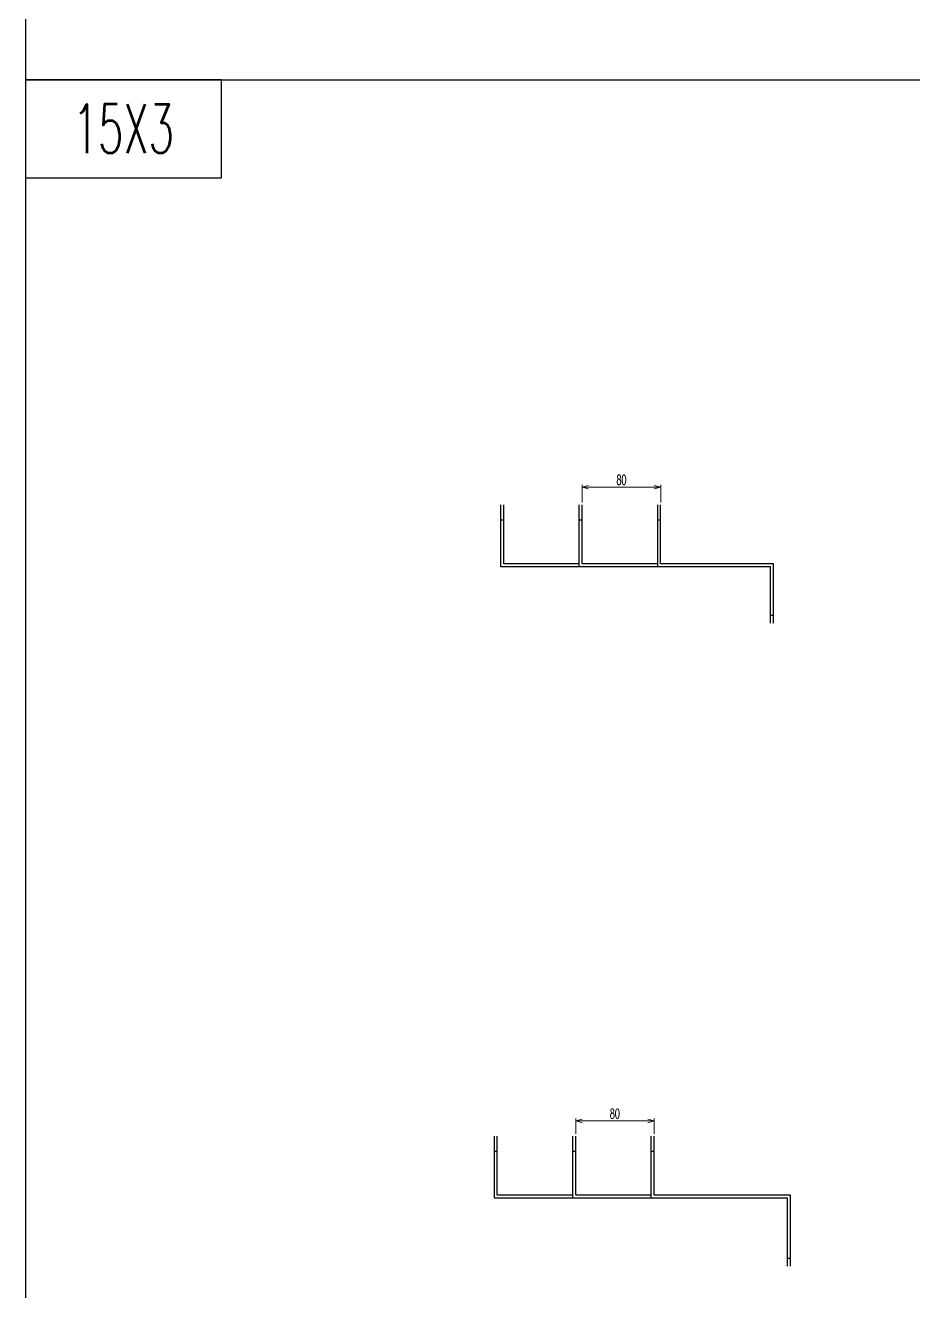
# Model space of a CAD drawing. Header units: millimetres. Extents: x 173893 to 258446, y -176540 to -123824.
# Drawn here: x 195809 to 196715, y -135180 to -133888 of the extents above; entities that cross this region are included whole.
import ezdxf
from ezdxf.enums import TextEntityAlignment as Align

# ---------------------------------------------------------------- set-up
doc = ezdxf.new("R2010")
doc.units = ezdxf.units.MM
doc.header["$LTSCALE"] = 3
doc.layers.add('@.DM. NÉT CHÍNH', color=7, linetype='Continuous')
doc.layers.add('@.VISIBLE', color=7, linetype='Continuous')
doc.styles.add('Ann_w01', font='romans.shx', dxfattribs={"width": 0.6, "bigfont": 'chineset.shx'})
doc.dimstyles.new('Dim 01_SC05', dxfattribs={"dimscale": 5, "dimtxt": 2, "dimasz": 1.3, "dimexe": 0.5, "dimexo": 0.5, "dimgap": 0.5, "dimtad": 1, "dimtoh": 1, "dimdec": 1, "dimzin": 12, "dimdsep": 46, "dimtxsty": 'Ann_w01', "dimblk": 'OPEN30', "dimcen": 1.5, "dimclrd": 6, "dimclre": 6, "dimclrt": 3, "dimadec": 1, "dimazin": 3, "dimtm": 1e-09, "dimtfac": 1, "dimtdec": 1, "dimtmove": 0, "dimatfit": 3, "dimldrblk": 'OPEN30', "dimfxl": 1, "dimtolj": 1, "dimlwd": 20, "dimlwe": 20, "dimarcsym": 0})

# ---------------------------------------------------------------- blocks, each defined once
blk = doc.blocks.new('_Open30')
at = {"color": 0, "linetype": 'ByBlock', "lineweight": -2}
for p, q in [((-1, 0.27), (0, 0)), ((0, 0), (-1, -0.27)), ((0, 0), (-1, 0))]:
    blk.add_line(p, q, dxfattribs=at)
blk = doc.blocks.new('*D2305')
at = {"layer": '@.DM. NÉT CHÍNH', "color": 6, "linetype": 'Continuous', "lineweight": 20, "transparency": 16777216}
for p, q in [((196377, -134375.1), (196377, -134357)), ((196383.5, -134359.5), (196450.5, -134359.5)), ((196457, -134375.1), (196457, -134357))]:
    blk.add_line(p, q, dxfattribs=at)
at = {"layer": 'Defpoints', "color": 0, "linetype": 'Continuous', "transparency": 16777216}
for p in [(196457, -134359.5), (196377, -134377.6), (196457, -134377.6)]:
    blk.add_point(p, dxfattribs=at)
at = {"layer": '@.DM. NÉT CHÍNH', "color": 6, "linetype": 'Continuous', "lineweight": 20, "transparency": 16777216, "xscale": 6.5, "yscale": 6.5, "zscale": 6.5, "rotation": 180}
blk.add_blockref('_Open30', (196377, -134359.5), dxfattribs=at)
at = {"layer": '@.DM. NÉT CHÍNH', "color": 6, "linetype": 'Continuous', "lineweight": 20, "transparency": 16777216, "xscale": 6.5, "yscale": 6.5, "zscale": 6.5}
blk.add_blockref('_Open30', (196457, -134359.5), dxfattribs=at)
at = {"layer": '@.DM. NÉT CHÍNH', "color": 3, "linetype": 'Continuous', "transparency": 16777216, "insert": (196417, -134352), "char_height": 10, "attachment_point": 5, "style": 'Ann_w01'}
blk.add_mtext('\\A1;80', dxfattribs=at)
blk = doc.blocks.new('*D2330')
at = {"layer": '@.DM. NÉT CHÍNH', "color": 6, "linetype": 'Continuous', "lineweight": 20, "transparency": 16777216}
for p, q in [((196370.3, -135019.4), (196370.3, -135003.7)), ((196376.8, -135006.2), (196443.8, -135006.2)), ((196450.3, -135019.4), (196450.3, -135003.7))]:
    blk.add_line(p, q, dxfattribs=at)
at = {"layer": 'Defpoints', "color": 0, "linetype": 'Continuous', "transparency": 16777216}
for p in [(196450.3, -135006.2), (196370.3, -135021.9), (196450.3, -135021.9)]:
    blk.add_point(p, dxfattribs=at)
at = {"layer": '@.DM. NÉT CHÍNH', "color": 6, "linetype": 'Continuous', "lineweight": 20, "transparency": 16777216, "xscale": 6.5, "yscale": 6.5, "zscale": 6.5, "rotation": 180}
blk.add_blockref('_Open30', (196370.3, -135006.2), dxfattribs=at)
at = {"layer": '@.DM. NÉT CHÍNH', "color": 6, "linetype": 'Continuous', "lineweight": 20, "transparency": 16777216, "xscale": 6.5, "yscale": 6.5, "zscale": 6.5}
blk.add_blockref('_Open30', (196450.3, -135006.2), dxfattribs=at)
at = {"layer": '@.DM. NÉT CHÍNH', "color": 3, "linetype": 'Continuous', "transparency": 16777216, "insert": (196410.3, -134998.7), "char_height": 10, "attachment_point": 5, "style": 'Ann_w01'}
blk.add_mtext('\\A1;80', dxfattribs=at)

msp = doc.modelspace()

# ---------------------------------------------------------------- linework, layer by layer
msp.add_lwpolyline([(195808.93, -134043.76), (196008.93, -134043.76), (196008.93, -133943.76), (195808.93, -133943.76)], close=True)
at = {"layer": '@.DM. NÉT CHÍNH', "linetype": 'Continuous'}
for p, q in [((195808.93, -124247.34), (195808.93, -137826.43)), ((195808.93, -133943.76), (201737.57, -133943.76)), ((196293.97, -134392.65), (196296.97, -134392.65)), ((196373.97, -134392.65), (196376.97, -134392.65)), ((196453.97, -134392.65), (196456.97, -134392.65)), ((196568.97, -134490.15), (196571.97, -134490.15)), ((196287.34, -135036.86), (196290.34, -135036.86)), ((196367.34, -135036.86), (196370.34, -135036.86)), ((196447.34, -135036.86), (196450.34, -135036.86)), ((196586.34, -135146.36), (196589.34, -135146.36))]:
    msp.add_line(p, q, dxfattribs=at)
at = {"layer": '@.VISIBLE', "color": 4}
for points in [[(196373.97, -134440.65), (196293.97, -134440.65), (196293.97, -134377.65)], [(196373.97, -134437.65), (196296.97, -134437.65), (196296.97, -134377.65)], [(196367.34, -135084.86), (196287.34, -135084.86), (196287.34, -135021.86)], [(196367.34, -135081.86), (196290.34, -135081.86), (196290.34, -135021.86)]]:
    msp.add_lwpolyline(points, dxfattribs=at)
at = {"layer": '@.VISIBLE', "color": 2}
for points in [[(196453.97, -134440.65), (196373.97, -134440.65), (196373.97, -134377.65)], [(196453.97, -134437.65), (196376.97, -134437.65), (196376.97, -134377.65)], [(196447.34, -135084.86), (196367.34, -135084.86), (196367.34, -135021.86)], [(196447.34, -135081.86), (196370.34, -135081.86), (196370.34, -135021.86)]]:
    msp.add_lwpolyline(points, dxfattribs=at)
at = {"layer": '@.VISIBLE', "color": 1}
for points in [[(196568.97, -134498.15), (196568.97, -134440.65), (196453.97, -134440.65), (196453.97, -134377.65)], [(196571.97, -134498.15), (196571.97, -134437.65), (196456.97, -134437.65), (196456.97, -134377.65)], [(196586.34, -135154.36), (196586.34, -135084.86), (196447.34, -135084.86), (196447.34, -135021.86)], [(196589.34, -135154.36), (196589.34, -135081.86), (196450.34, -135081.86), (196450.34, -135021.86)]]:
    msp.add_lwpolyline(points, dxfattribs=at)

# ---------------------------------------------------------------- texts
at = {"color": 1, "style": 'Ann_w01', "width": 0.6}
msp.add_text('15X3', height=50, dxfattribs=at).set_placement((195908.93, -133993.76), align=Align.MIDDLE_CENTER)

# ---------------------------------------------------------------- dimensions: what is measured, and where the dimension line sits
at = {"layer": '@.DM. NÉT CHÍNH', "linetype": 'Continuous'}
for base, p1, p2, picture, middle in [((196456.97, -134359.52), (196376.97, -134377.65), (196456.97, -134377.65), '*D2305', (196416.97, -134352.02)), ((196450.34, -135006.16), (196370.34, -135021.86), (196450.34, -135021.86), '*D2330', (196410.34, -134998.66))]:
    dim = msp.add_linear_dim(base=base, p1=p1, p2=p2, dimstyle='Dim 01_SC05', dxfattribs=at)
    dim.commit()
    dim.dimension.update_dxf_attribs({"geometry": picture, "text_midpoint": middle})

doc.saveas('drawing.dxf')
